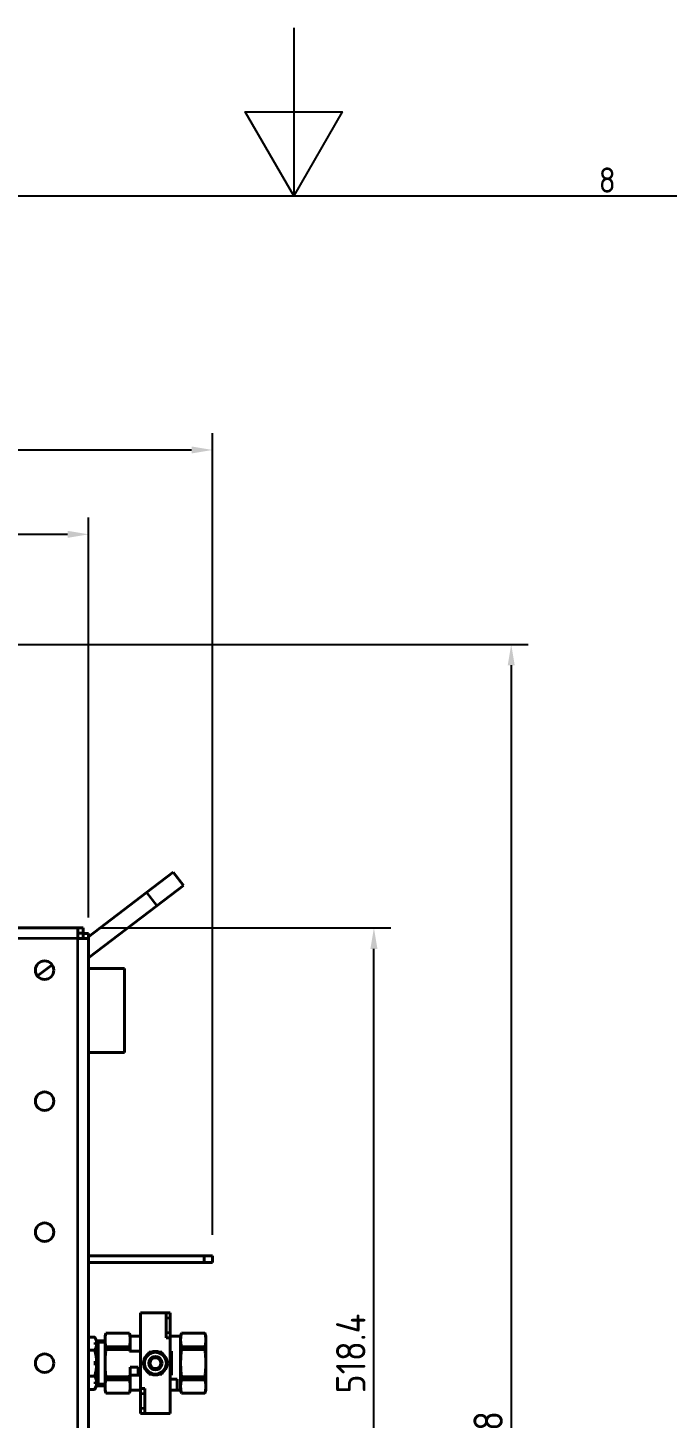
# Model space of a CAD drawing. Header units: millimetres. Extents: x 0 to 5945, y 0 to 4205.
# Drawn here: x 2814 to 3195, y 3377 to 4205 of the extents above; entities that cross this region are included whole.
import ezdxf

# ---------------------------------------------------------------- set-up
doc = ezdxf.new("R2010")
doc.units = ezdxf.units.MM
doc.header["$LTSCALE"] = 5
doc.layers.get('0').update_dxf_attribs({"color": 3, "lineweight": 25})
for name, color, linetype, lineweight in [('가시적인 것(ISO)', 3, 'Continuous', 40), ('가시적인 좁은 것(ISO)', 3, 'Continuous', 35), ('경계(ISO)', 7, 'Continuous', 25), ('치수(ISO)', 2, 'Continuous', 25)]:
    doc.layers.add(name, color=color, linetype=linetype, lineweight=lineweight)
doc.styles.add('문자 텍스트_M2B', font='isocp.shx')
doc.styles.add('치수 텍스트_PSTEK_POSCO', font='isocp.shx')
doc.dimstyles.new('치수_PSTEK_POSCO', dxfattribs={"dimscale": 5, "dimtxt": 3.5, "dimasz": 2.5, "dimexe": 2, "dimexo": 2.5, "dimgap": 1, "dimtad": 1, "dimrnd": 1e-08, "dimdsep": 46, "dimtxsty": '치수 텍스트_PSTEK_POSCO', "dimcen": 0.09, "dimdle": 10, "dimclrd": 7, "dimclre": 7, "dimclrt": 2, "dimadec": 1, "dimazin": 2, "dimtfac": 1, "dimtmove": 0, "dimatfit": 3, "dimfxl": 0, "dimtolj": 1, "dimlwd": -1, "dimlwe": -1, "dimarcsym": 0})

# ---------------------------------------------------------------- blocks, each defined once
blk = doc.blocks.new('경계 Default Border')
at = {"layer": '경계(ISO)', "flags": 128}
for points in [[(594.5, 841), (594.5, 821), (588.73, 831), (600.27, 831), (594.5, 821)], [(20, 20), (20, 821), (1169, 821), (1169, 20), (20, 20)]]:
    blk.add_lwpolyline(points, dxfattribs=at)
at = {"layer": '경계(ISO)', "color": 2, "insert": (630.8, 821.37), "char_height": 3, "attachment_point": 7, "style": '문자 텍스트_M2B'}
blk.add_mtext('8', dxfattribs=at)
blk = doc.blocks.new('*D28')
at = {"layer": 'Defpoints', "color": 0, "transparency": 16777216}
for p in [(2843.97, 3669.12), (3020.18, 3669.12), (2843.97, 3150.72)]:
    blk.add_point(p, dxfattribs=at)
at = {"layer": '치수(ISO)', "color": 7, "transparency": 16777216}
for p, q in [((2856.47, 3669.12), (3030.18, 3669.12)), ((3020.18, 3163.22), (3020.18, 3656.62)), ((2856.47, 3150.72), (3030.18, 3150.72))]:
    blk.add_line(p, q, dxfattribs=at)
for points in [[(3018.1, 3656.62), (3022.27, 3656.62), (3020.18, 3669.12)], [(3018.1, 3163.22), (3022.27, 3163.22), (3020.18, 3150.72)]]:
    blk.add_solid(points, dxfattribs=at)
at = {"layer": '치수(ISO)', "color": 2, "transparency": 16777216, "insert": (3006.43, 3391.83), "char_height": 17.5, "attachment_point": 4, "rotation": 90, "style": '치수 텍스트_PSTEK_POSCO'}
blk.add_mtext('\\A1;518.4', dxfattribs=at)
blk = doc.blocks.new('*D29')
at = {"layer": 'Defpoints', "color": 0, "transparency": 16777216}
for p in [(2850.37, 3903.42), (2202.97, 3662.72), (2850.37, 3662.72)]:
    blk.add_point(p, dxfattribs=at)
at = {"layer": '치수(ISO)', "color": 7, "transparency": 16777216}
for p, q in [((2202.97, 3675.22), (2202.97, 3913.42)), ((2850.37, 3675.22), (2850.37, 3913.42)), ((2215.47, 3903.42), (2837.87, 3903.42))]:
    blk.add_line(p, q, dxfattribs=at)
for points in [[(2215.47, 3905.51), (2215.47, 3901.34), (2202.97, 3903.42)], [(2837.87, 3905.51), (2837.87, 3901.34), (2850.37, 3903.42)]]:
    blk.add_solid(points, dxfattribs=at)
at = {"layer": '치수(ISO)', "color": 2, "transparency": 16777216, "insert": (2499.89, 3917.17), "char_height": 17.5, "attachment_point": 4, "style": '치수 텍스트_PSTEK_POSCO'}
blk.add_mtext('\\A1;647.4', dxfattribs=at)
blk = doc.blocks.new('*D48')
at = {"layer": 'Defpoints', "color": 0, "transparency": 16777216}
for p in [(2924.17, 3953.64), (2924.17, 3473.92), (1547.17, 3428.67)]:
    blk.add_point(p, dxfattribs=at)
at = {"layer": '치수(ISO)', "color": 7, "transparency": 16777216}
for p, q in [((1547.17, 3441.17), (1547.17, 3963.64)), ((2924.17, 3486.42), (2924.17, 3963.64)), ((1559.67, 3953.64), (2911.67, 3953.64))]:
    blk.add_line(p, q, dxfattribs=at)
for points in [[(1559.67, 3955.73), (1559.67, 3951.56), (1547.17, 3953.64)], [(2911.67, 3955.73), (2911.67, 3951.56), (2924.17, 3953.64)]]:
    blk.add_solid(points, dxfattribs=at)
at = {"layer": '치수(ISO)', "color": 2, "transparency": 16777216, "insert": (2215.54, 3967.39), "char_height": 17.5, "attachment_point": 4, "style": '치수 텍스트_PSTEK_POSCO'}
blk.add_mtext('\\A1;1377', dxfattribs=at)
blk = doc.blocks.new('*D49')
at = {"layer": 'Defpoints', "color": 0, "transparency": 16777216}
for p in [(2791.67, 3837.92), (2728.01, 2865.12), (3101.94, 2865.12)]:
    blk.add_point(p, dxfattribs=at)
at = {"layer": '치수(ISO)', "color": 7, "transparency": 16777216}
for p, q in [((2804.17, 3837.92), (3111.94, 3837.92)), ((3101.94, 3825.42), (3101.94, 2877.62)), ((2740.51, 2865.12), (3111.94, 2865.12))]:
    blk.add_line(p, q, dxfattribs=at)
for points in [[(3099.86, 3825.42), (3104.02, 3825.42), (3101.94, 3837.92)], [(3099.86, 2877.62), (3104.02, 2877.62), (3101.94, 2865.12)]]:
    blk.add_solid(points, dxfattribs=at)
at = {"layer": '치수(ISO)', "color": 2, "transparency": 16777216, "insert": (3088.18, 3331.65), "char_height": 17.5, "attachment_point": 4, "rotation": 90, "style": '치수 텍스트_PSTEK_POSCO'}
blk.add_mtext('\\A1;972.8', dxfattribs=at)

msp = doc.modelspace()

# ---------------------------------------------------------------- linework, layer by layer
at = {"layer": '가시적인 것(ISO)'}
for p, q in [((2884.895, 3690.202), (2900.781, 3702.353)), ((2906.856, 3694.41), (2900.781, 3702.353)), ((2906.856, 3694.41), (2890.97, 3682.259)), ((2850.368, 3663.794), (2884.895, 3690.202)), ((2890.97, 3682.259), (2850.368, 3651.204)), ((2209.368, 3669.115), (2843.968, 3669.115)), ((2843.968, 3668.258), (2843.968, 3669.115)), ((2843.968, 3669.115), (2847.068, 3669.115)), ((2843.968, 3662.715), (2843.968, 3668.258)), ((2847.068, 3665.915), (2847.068, 3669.115)), ((2847.068, 3665.915), (2843.968, 3665.915)), ((2844.168, 3662.915), (2843.968, 3662.915)), ((2849.51, 3662.715), (2843.968, 3662.715)), ((2844.168, 3662.715), (2844.168, 3662.915)), ((2847.168, 3662.715), (2847.168, 3665.815)), ((2847.168, 3665.815), (2850.368, 3665.815)), ((2850.368, 3662.715), (2849.51, 3662.715)), ((2850.368, 3665.815), (2850.368, 3662.715)), ((2850.368, 3662.715), (2850.368, 3157.115)), ((2819.877, 3640.474), (2828.612, 3647.155)), ((2871.668, 3644.915), (2850.368, 3644.915)), ((2871.668, 3594.915), (2871.668, 3644.915)), ((2850.368, 3594.915), (2871.668, 3594.915)), ((2850.368, 3473.915), (2919.168, 3473.915)), ((2850.368, 3469.915), (2919.168, 3469.915)), ((2924.168, 3473.915), (2919.168, 3473.915)), ((2919.168, 3473.915), (2919.168, 3469.915)), ((2919.168, 3469.915), (2924.168, 3469.915)), ((2924.168, 3469.915), (2924.168, 3473.915)), ((2881.334, 3439.915), (2881.334, 3394.915)), ((2896.434, 3439.915), (2881.334, 3439.915)), ((2896.434, 3436.915), (2896.434, 3439.915)), ((2898.934, 3439.915), (2896.434, 3439.915)), ((2896.434, 3436.915), (2896.434, 3427.915)), ((2898.934, 3439.915), (2898.934, 3436.915)), ((2898.934, 3427.915), (2898.934, 3436.915)), ((2860.134, 3425.915), (2860.648, 3427.835)), ((2860.648, 3427.807), (2860.648, 3427.835)), ((2860.648, 3427.835), (2874.62, 3427.835)), ((2860.648, 3427.807), (2874.62, 3427.807)), ((2874.62, 3427.807), (2874.62, 3427.835)), ((2875.134, 3425.915), (2874.62, 3427.835)), ((2896.434, 3424.915), (2896.434, 3427.915)), ((2898.934, 3427.915), (2898.934, 3424.915)), ((2905.134, 3425.915), (2905.648, 3427.835)), ((2905.648, 3427.807), (2905.648, 3427.835)), ((2905.648, 3427.835), (2919.62, 3427.835)), ((2905.648, 3427.807), (2919.62, 3427.807)), ((2919.62, 3427.807), (2919.62, 3427.835)), ((2920.134, 3425.915), (2919.62, 3427.835)), ((2853.962, 3425.504), (2850.368, 3425.504)), ((2855.134, 3423.473), (2853.962, 3425.504)), ((2854.168, 3422.233), (2854.168, 3420.98)), ((2855.134, 3422.233), (2854.168, 3422.233)), ((2854.168, 3420.98), (2855.134, 3420.98)), ((2855.134, 3422.233), (2855.134, 3423.473)), ((2855.168, 3423.473), (2855.134, 3423.473)), ((2855.134, 3411.168), (2855.134, 3420.98)), ((2855.168, 3423.473), (2855.168, 3396.357)), ((2860.134, 3423.318), (2855.168, 3423.473)), ((2855.963, 3396.382), (2855.963, 3423.449)), ((2860.134, 3423.772), (2860.134, 3425.915)), ((2860.134, 3409.915), (2860.134, 3423.772)), ((2874.62, 3419.737), (2860.648, 3419.737)), ((2860.648, 3417.985), (2860.648, 3419.737)), ((2874.62, 3417.985), (2874.62, 3419.737)), ((2875.134, 3423.772), (2875.134, 3425.915)), ((2875.134, 3425.915), (2881.334, 3425.915)), ((2875.134, 3417.115), (2875.134, 3423.772)), ((2896.434, 3424.915), (2898.934, 3424.915)), ((2898.934, 3425.915), (2905.134, 3425.915)), ((2898.934, 3379.915), (2898.934, 3424.915)), ((2905.134, 3423.772), (2905.134, 3425.915)), ((2905.134, 3409.915), (2905.134, 3423.772)), ((2919.62, 3419.737), (2905.648, 3419.737)), ((2905.648, 3417.985), (2905.648, 3419.737)), ((2919.62, 3417.985), (2919.62, 3419.737)), ((2920.134, 3423.772), (2920.134, 3425.915)), ((2920.134, 3409.915), (2920.134, 3423.772)), ((2853.962, 3417.71), (2850.368, 3417.71)), ((2854.168, 3411.168), (2854.168, 3408.663)), ((2855.134, 3411.168), (2854.168, 3411.168)), ((2860.648, 3417.985), (2874.62, 3417.985)), ((2874.72, 3417.115), (2881.334, 3417.115)), ((2898.934, 3417.115), (2899.634, 3417.115)), ((2899.634, 3417.115), (2899.634, 3409.915)), ((2905.648, 3417.985), (2919.62, 3417.985)), ((2854.168, 3408.663), (2855.134, 3408.663)), ((2855.134, 3398.85), (2855.134, 3408.663)), ((2860.134, 3396.059), (2860.134, 3409.915)), ((2875.134, 3402.715), (2874.72, 3402.715)), ((2875.134, 3402.715), (2875.134, 3407.515)), ((2875.134, 3407.515), (2879.934, 3407.515)), ((2879.934, 3402.715), (2875.134, 3402.715)), ((2875.134, 3396.059), (2875.134, 3402.715)), ((2879.934, 3407.515), (2879.934, 3402.715)), ((2881.334, 3402.715), (2879.934, 3402.715)), ((2899.634, 3402.715), (2898.934, 3402.715)), ((2899.634, 3409.915), (2899.634, 3402.715)), ((2905.134, 3396.059), (2905.134, 3409.915)), ((2920.134, 3396.059), (2920.134, 3409.915)), ((2853.962, 3402.121), (2850.368, 3402.121)), ((2853.962, 3394.327), (2850.368, 3394.327)), ((2855.134, 3396.357), (2853.962, 3394.327)), ((2854.168, 3398.85), (2854.168, 3397.598)), ((2855.134, 3398.85), (2854.168, 3398.85)), ((2854.168, 3397.598), (2855.134, 3397.598)), ((2855.134, 3396.357), (2855.134, 3397.598)), ((2855.168, 3396.357), (2855.134, 3396.357)), ((2860.134, 3396.513), (2855.168, 3396.357)), ((2860.134, 3393.915), (2860.134, 3396.059)), ((2874.62, 3401.845), (2860.648, 3401.845)), ((2860.648, 3400.094), (2860.648, 3401.845)), ((2860.648, 3400.094), (2874.62, 3400.094)), ((2874.62, 3400.094), (2874.62, 3401.845)), ((2875.134, 3393.915), (2875.134, 3396.059)), ((2881.334, 3391.915), (2881.334, 3394.915)), ((2883.834, 3394.915), (2881.334, 3394.915)), ((2883.834, 3394.915), (2883.834, 3391.915)), ((2898.934, 3400.415), (2903.134, 3400.415)), ((2903.134, 3400.415), (2903.134, 3393.915)), ((2905.134, 3393.915), (2905.134, 3396.059)), ((2919.62, 3401.845), (2905.648, 3401.845)), ((2905.648, 3400.094), (2905.648, 3401.845)), ((2905.648, 3400.094), (2919.62, 3400.094)), ((2919.62, 3400.094), (2919.62, 3401.845)), ((2920.134, 3393.915), (2920.134, 3396.059)), ((2860.134, 3393.915), (2860.648, 3391.995)), ((2874.62, 3392.024), (2860.648, 3392.024)), ((2860.648, 3391.995), (2860.648, 3392.024)), ((2860.648, 3391.995), (2874.62, 3391.995)), ((2875.134, 3393.915), (2874.62, 3391.995)), ((2874.62, 3391.995), (2874.62, 3392.024)), ((2875.134, 3393.915), (2881.334, 3393.915)), ((2881.334, 3391.915), (2881.334, 3382.915)), ((2883.834, 3382.915), (2883.834, 3391.915)), ((2903.134, 3393.915), (2898.934, 3393.915)), ((2903.134, 3393.915), (2905.134, 3393.915)), ((2905.134, 3393.915), (2905.648, 3391.995)), ((2919.62, 3392.024), (2905.648, 3392.024)), ((2905.648, 3391.995), (2905.648, 3392.024)), ((2905.648, 3391.995), (2919.62, 3391.995)), ((2920.134, 3393.915), (2919.62, 3391.995)), ((2919.62, 3391.995), (2919.62, 3392.024)), ((2881.334, 3379.915), (2881.334, 3382.915)), ((2881.334, 3379.915), (2883.834, 3379.915)), ((2883.834, 3382.915), (2883.834, 3379.915)), ((2883.834, 3379.915), (2898.934, 3379.915))]:
    msp.add_line(p, q, dxfattribs=at)
for centre, radius in [((2824.168, 3643.915), 5.5), ((2824.168, 3565.915), 5.5), ((2824.168, 3487.915), 5.5), ((2824.168, 3409.915), 5.5), ((2890.134, 3409.915), 4), ((2890.134, 3409.915), 3.233)]:
    msp.add_circle(centre, radius, dxfattribs=at)
for centre, radius, start, end in [((2824.106, 3565.915), 5.5, 270.318832, 89.681168), ((2824.106, 3487.915), 5.5, 270.318832, 89.681168), ((2890.134, 3409.915), 7, 128.213211, 171.786789), ((2890.134, 3409.915), 6.5, 150, 210), ((2890.134, 3409.915), 6.5, 90, 150), ((2890.134, 3409.915), 7, 68.213211, 111.786789), ((2890.134, 3409.915), 6.5, 30, 90), ((2890.134, 3409.915), 7, 8.213211, 51.786789), ((2890.134, 3409.915), 6.5, 330, 30), ((2890.134, 3409.915), 7, 188.213211, 231.786789), ((2890.134, 3409.915), 6.5, 210, 270), ((2890.134, 3409.915), 7, 248.213211, 291.786789), ((2890.134, 3409.915), 6.5, 270, 330), ((2890.134, 3409.915), 7, 308.213211, 351.786789)]:
    msp.add_arc(centre, radius, start, end, dxfattribs=at)
for points, weights in [([(2860.134, 3423.772), (2860.134, 3425.675), (2860.648, 3427.807)], [1, 1.0295630141, 1]), ([(2874.62, 3427.807), (2875.134, 3425.675), (2875.134, 3423.772)], [1, 1.0295630141, 1]), ([(2905.134, 3423.772), (2905.134, 3425.675), (2905.648, 3427.807)], [1, 1.0295630141, 1]), ([(2919.62, 3427.807), (2920.134, 3425.675), (2920.134, 3423.772)], [1, 1.0295630141, 1]), ([(2853.962, 3425.504), (2854.972, 3423.755), (2855.134, 3422.233)], [1.00007075032, 1.03163894694, 1.01059853484]), ([(2855.134, 3420.98), (2854.972, 3419.459), (2853.962, 3417.71)], [1.01059853484, 1.03163894694, 1.00007075032]), ([(2860.648, 3419.737), (2860.134, 3421.868), (2860.134, 3423.772)], [1, 1.0295630141, 1]), ([(2875.134, 3423.772), (2875.134, 3421.868), (2874.62, 3419.737)], [1, 1.0295630141, 1]), ([(2905.648, 3419.737), (2905.134, 3421.868), (2905.134, 3423.772)], [1, 1.0295630141, 1]), ([(2920.134, 3423.772), (2920.134, 3421.868), (2919.62, 3419.737)], [1, 1.0295630141, 1]), ([(2853.962, 3417.71), (2854.972, 3414.211), (2855.134, 3411.168)], [1.00007075032, 1.03163894694, 1.01059853484]), ([(2860.134, 3409.915), (2860.134, 3413.722), (2860.648, 3417.985)], [1, 1.0295630141, 1]), ([(2874.62, 3417.985), (2874.673, 3417.546), (2874.72, 3417.115)], [2.70379755074, 2.71967206274, 2.73399320319]), ([(2884.505, 3413.165), (2883.634, 3411.657), (2882.628, 3409.915)], [1, 1.04314139574, 1.01001874936]), ([(2886.381, 3416.415), (2885.376, 3414.674), (2884.505, 3413.165)], [1.01001874936, 1.04314139574, 1]), ([(2890.134, 3416.415), (2888.392, 3416.415), (2886.381, 3416.415)], [1, 1.04314139574, 1.01001874936]), ([(2893.887, 3416.415), (2891.876, 3416.415), (2890.134, 3416.415)], [1.01001874936, 1.04314139574, 1]), ([(2895.763, 3413.165), (2894.892, 3414.674), (2893.887, 3416.415)], [1, 1.04314139574, 1.01001874936]), ([(2897.64, 3409.915), (2896.634, 3411.657), (2895.763, 3413.165)], [1.01001874936, 1.04314139574, 1]), ([(2905.134, 3409.915), (2905.134, 3413.722), (2905.648, 3417.985)], [1, 1.0295630141, 1]), ([(2919.62, 3417.985), (2920.134, 3413.722), (2920.134, 3409.915)], [1, 1.0295630141, 1]), ([(2855.134, 3408.663), (2854.972, 3405.62), (2853.962, 3402.121)], [1.01059853484, 1.03163894694, 1.00007075032]), ([(2860.648, 3401.845), (2860.134, 3406.109), (2860.134, 3409.915)], [1, 1.0295630141, 1]), ([(2874.72, 3402.715), (2874.673, 3402.285), (2874.62, 3401.845)], [2.73399320319, 2.71967206274, 2.70379755074]), ([(2882.628, 3409.915), (2883.634, 3408.174), (2884.505, 3406.665)], [1.01001874936, 1.04314139574, 1]), ([(2884.505, 3406.665), (2885.376, 3405.157), (2886.381, 3403.415)], [1, 1.04314139574, 1.01001874936]), ([(2886.381, 3403.415), (2888.392, 3403.415), (2890.134, 3403.415)], [1.01001874936, 1.04314139574, 1]), ([(2890.134, 3403.415), (2891.876, 3403.415), (2893.887, 3403.415)], [1, 1.04314139574, 1.01001874936]), ([(2893.887, 3403.415), (2894.892, 3405.157), (2895.763, 3406.665)], [1.01001874936, 1.04314139574, 1]), ([(2895.763, 3406.665), (2896.634, 3408.174), (2897.64, 3409.915)], [1, 1.04314139574, 1.01001874936]), ([(2905.648, 3401.845), (2905.134, 3406.109), (2905.134, 3409.915)], [1, 1.0295630141, 1]), ([(2920.134, 3409.915), (2920.134, 3406.109), (2919.62, 3401.845)], [1, 1.0295630141, 1]), ([(2853.962, 3402.121), (2854.972, 3400.372), (2855.134, 3398.85)], [1.00007075032, 1.03163894694, 1.01059853484]), ([(2855.134, 3397.598), (2854.972, 3396.076), (2853.962, 3394.327)], [1.01059853484, 1.03163894694, 1.00007075032]), ([(2860.134, 3396.059), (2860.134, 3397.962), (2860.648, 3400.094)], [1, 1.0295630141, 1]), ([(2860.648, 3392.024), (2860.134, 3394.156), (2860.134, 3396.059)], [1, 1.0295630141, 1]), ([(2874.62, 3400.094), (2875.134, 3397.962), (2875.134, 3396.059)], [1, 1.0295630141, 1]), ([(2875.134, 3396.059), (2875.134, 3394.156), (2874.62, 3392.024)], [1, 1.0295630141, 1]), ([(2905.134, 3396.059), (2905.134, 3397.962), (2905.648, 3400.094)], [1, 1.0295630141, 1]), ([(2905.648, 3392.024), (2905.134, 3394.156), (2905.134, 3396.059)], [1, 1.0295630141, 1]), ([(2919.62, 3400.094), (2920.134, 3397.962), (2920.134, 3396.059)], [1, 1.0295630141, 1]), ([(2920.134, 3396.059), (2920.134, 3394.156), (2919.62, 3392.024)], [1, 1.0295630141, 1])]:
    msp.add_rational_spline(points, weights, degree=2, dxfattribs=at)
at = {"layer": '가시적인 좁은 것(ISO)'}
for p, q in [((2884.895, 3690.202), (2890.97, 3682.259)), ((2843.968, 3662.715), (2209.368, 3662.715)), ((2843.968, 3157.115), (2843.968, 3662.715)), ((2896.434, 3436.915), (2898.934, 3436.915)), ((2898.934, 3427.915), (2896.434, 3427.915)), ((2860.134, 3422.156), (2855.963, 3422.286)), ((2855.963, 3397.545), (2860.134, 3397.675)), ((2881.334, 3391.915), (2883.834, 3391.915)), ((2883.834, 3382.915), (2881.334, 3382.915))]:
    msp.add_line(p, q, dxfattribs=at)

# ---------------------------------------------------------------- block references
at = {"xscale": 5, "yscale": 5, "zscale": 5}
msp.add_blockref('경계 Default Border', (0, 0), dxfattribs=at)

# ---------------------------------------------------------------- dimensions: what is measured, and where the dimension line sits
at = {"layer": '치수(ISO)', "color": 7}
for base, p1, p2, angle, picture, middle in [((2924.168, 3953.643), (1547.168, 3428.665), (2924.168, 3473.915), 180, '*D48', (2235.668, 3953.643)), ((3101.938, 2865.115), (2791.668, 3837.915), (2728.007, 2865.115), 90, '*D49', (3101.938, 3356.515)), ((3020.185, 3669.115), (2843.968, 3150.715), (2843.968, 3669.115), 90, '*D28', (3020.185, 3415.459))]:
    dim = msp.add_linear_dim(base=base, p1=p1, p2=p2, angle=angle, dimstyle='치수_PSTEK_POSCO', override={"dimdec": 2, "dimtp": 0, "dimtm": 0, "dimtdec": 2, "dimtofl": 0, "dimatfit": 1}, dxfattribs=at)
    dim.commit()
    dim.dimension.update_dxf_attribs({"geometry": picture, "text_midpoint": middle, "dimtype": 160})
dim = msp.add_linear_dim(base=(2850.368, 3903.424), p1=(2202.968, 3662.715), p2=(2850.368, 3662.715), dimstyle='치수_PSTEK_POSCO', override={"dimdec": 2, "dimtp": 0, "dimtm": 0, "dimtdec": 2, "dimtofl": 0, "dimatfit": 1}, dxfattribs=at)
dim.commit()
dim.dimension.update_dxf_attribs({"geometry": '*D29', "text_midpoint": (2526.668, 3903.424), "dimtype": 160})

doc.saveas('drawing.dxf')
